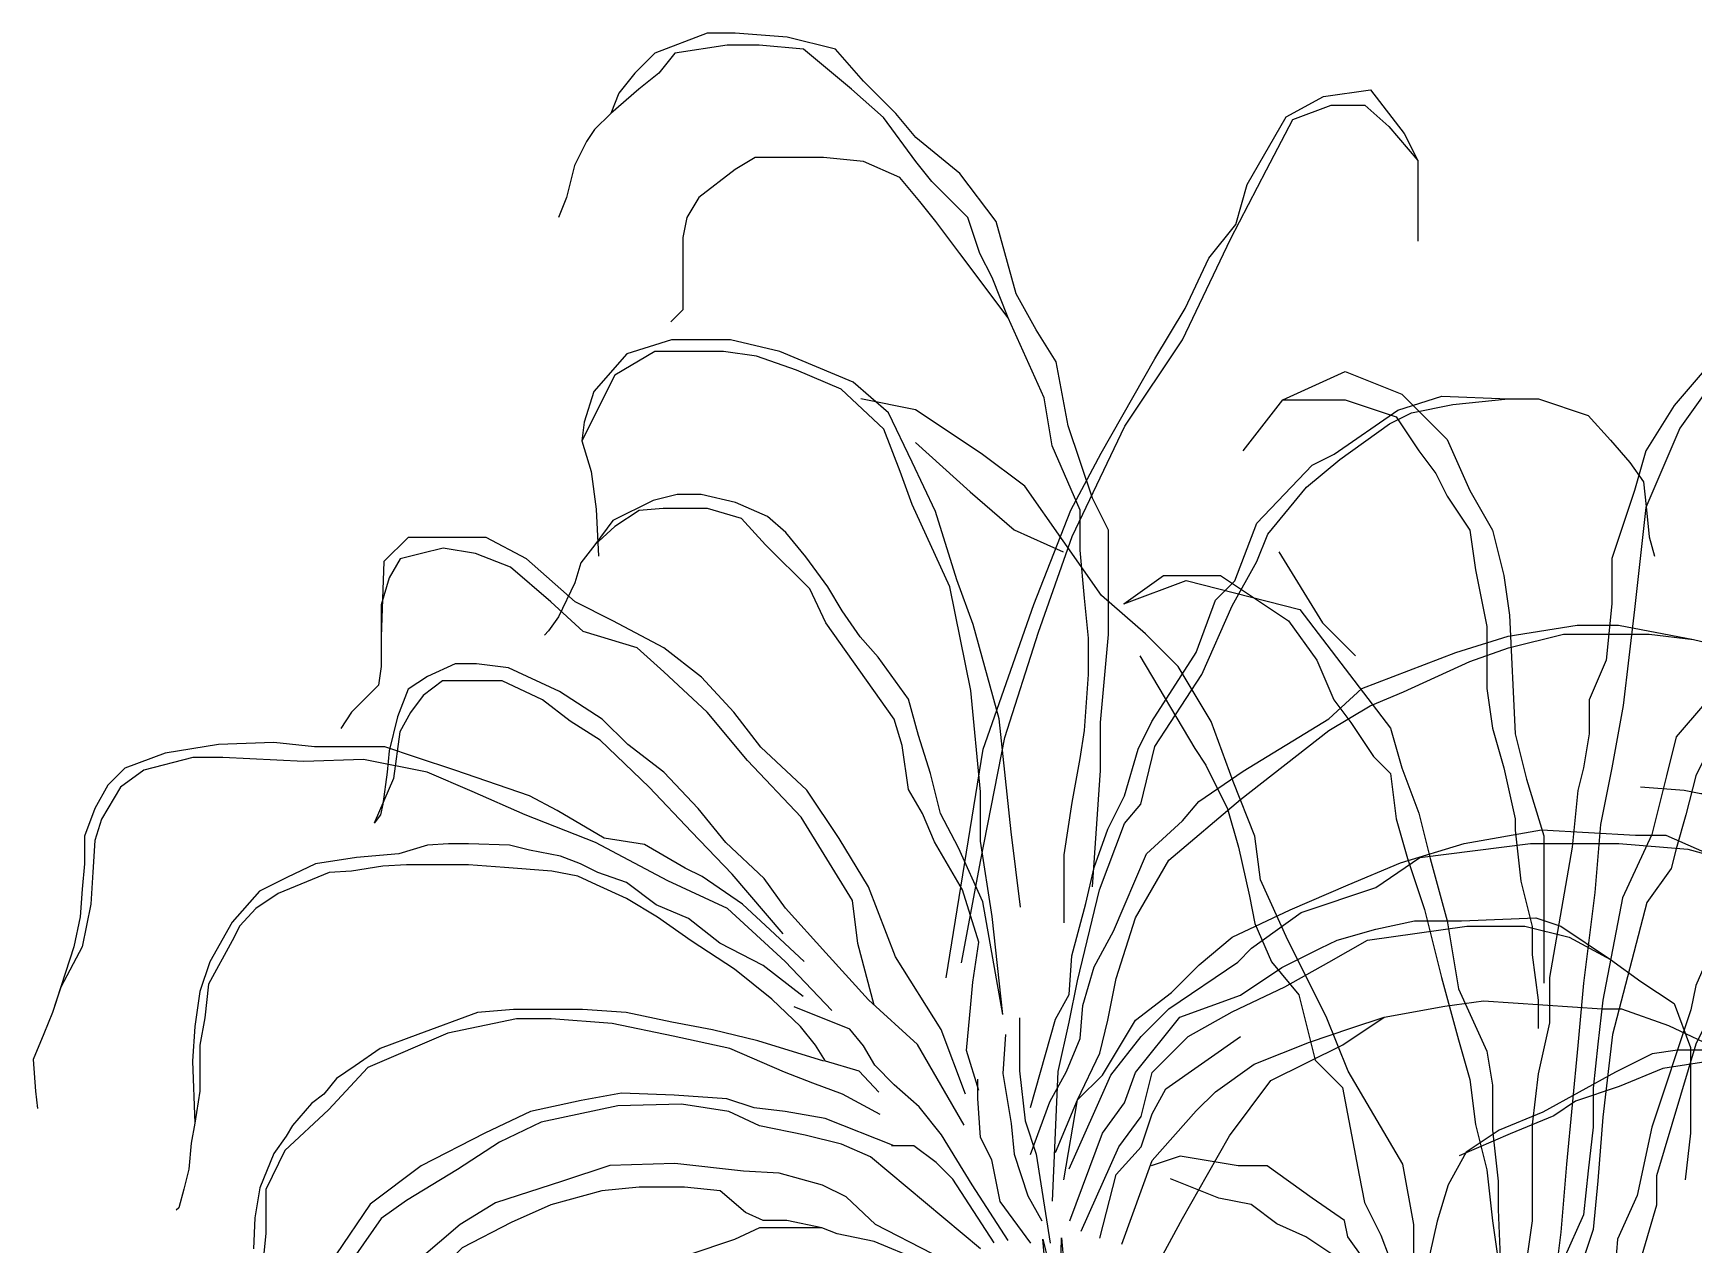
# Model space of a CAD drawing. Header units: millimetres. Extents: x 284148 to 331264, y 78716 to 101523.
# Drawn here: x 288695 to 289418, y 81104 to 81631 of the extents above; entities that cross this region are included whole.
import ezdxf

# ---------------------------------------------------------------- set-up
doc = ezdxf.new("R2010")
doc.units = ezdxf.units.MM

# ---------------------------------------------------------------- blocks, each defined once
blk = doc.blocks.new('A$C712731ED')
for p, q in [((384.11, 1434.45), (407.95, 1413.02)), ((384.11, 1434.45), (407.95, 1413.02)), ((407.95, 1413.02), (427.03, 1396.35)), ((407.95, 1413.02), (427.03, 1396.35)), ((427.03, 1396.35), (448.49, 1386.83)), ((427.03, 1396.35), (448.49, 1386.83)), ((542.31, 1386.83), (561.38, 1355.87)), ((542.31, 1386.83), (561.38, 1355.87)), ((561.38, 1355.87), (575.69, 1341.59)), ((561.38, 1355.87), (575.69, 1341.59)), ((481.87, 1341.59), (505.71, 1301.11)), ((481.87, 1341.59), (505.71, 1301.11)), ((505.71, 1301.11), (510.48, 1293.96)), ((505.71, 1301.11), (510.48, 1293.96)), ((510.48, 1293.96), (520.02, 1274.91)), ((510.48, 1293.96), (520.02, 1274.91)), ((520.02, 1274.91), (524.79, 1258.25)), ((520.02, 1274.91), (524.79, 1258.25)), ((524.79, 1258.25), (529.56, 1236.81)), ((524.79, 1258.25), (529.56, 1236.81)), ((529.56, 1236.81), (531.94, 1224.91)), ((529.56, 1236.81), (531.94, 1224.91)), ((531.94, 1224.91), (539.09, 1208.24)), ((531.94, 1224.91), (539.09, 1208.24)), ((539.09, 1208.24), (551.02, 1193.95)), ((539.09, 1208.24), (551.02, 1193.95)), ((551.02, 1193.95), (558.17, 1165.38)), ((551.02, 1193.95), (558.17, 1165.38)), ((558.17, 1165.38), (570.09, 1153.47)), ((558.17, 1165.38), (570.09, 1153.47)), ((570.09, 1153.47), (577.24, 1115.37)), ((570.09, 1153.47), (577.24, 1115.37)), ((577.24, 1115.37), (579.63, 1103.47)), ((577.24, 1115.37), (579.63, 1103.47)), ((579.63, 1103.47), (586.78, 1089.18)), ((579.63, 1103.47), (586.78, 1089.18)), ((586.78, 1089.18), (593.93, 1070.13)), ((586.78, 1089.18), (593.93, 1070.13))]:
    blk.add_line(p, q)
for points in [[(461.13, 1240.95), (464.63, 1291.56), (464.63, 1312.51), (468.13, 1350.9), (468.13, 1375.34), (468.13, 1396.28), (461.13, 1410.25), (450.65, 1441.66), (445.41, 1469.59), (436.67, 1483.55), (427.93, 1499.26), (419.19, 1530.68), (403.46, 1551.62), (384.23, 1567.33), (375.5, 1577.8), (361.51, 1591.76), (349.28, 1605.73), (328.31, 1610.96), (305.59, 1612.71), (293.35, 1612.71), (270.63, 1603.98), (261.89, 1595.25), (254.9, 1586.53), (251.41, 1577.8), (244.42, 1570.82), (240.92, 1565.58), (235.68, 1555.11), (232.18, 1541.15), (228.69, 1532.42)], [(461.13, 1240.95), (464.63, 1291.56), (464.63, 1312.51), (468.13, 1350.9), (468.13, 1375.34), (468.13, 1396.28), (461.13, 1410.25), (450.65, 1441.66), (445.41, 1469.59), (436.67, 1483.55), (427.93, 1499.26), (419.19, 1530.68), (403.46, 1551.62), (384.23, 1567.33), (375.5, 1577.8), (361.51, 1591.76), (349.28, 1605.73), (328.31, 1610.96), (305.59, 1612.71), (293.35, 1612.71), (270.63, 1603.98), (261.89, 1595.25), (254.9, 1586.53), (251.41, 1577.8), (244.42, 1570.82), (240.92, 1565.58), (235.68, 1555.11), (232.18, 1541.15), (228.69, 1532.42)], [(448.9, 1225.24), (448.9, 1254.91), (452.4, 1277.6), (455.89, 1296.8), (457.64, 1309.02), (459.39, 1333.45), (459.39, 1349.16), (457.64, 1366.61), (455.89, 1387.56), (455.89, 1405.01), (443.66, 1432.94), (440.16, 1453.88), (424.43, 1488.79), (417.44, 1506.24), (412.2, 1516.71), (406.95, 1532.42), (399.96, 1539.4), (391.23, 1548.13), (384.23, 1556.86), (370.25, 1576.06), (356.27, 1588.27), (345.78, 1597), (335.3, 1605.73), (316.07, 1607.47), (302.09, 1607.47), (279.37, 1603.98), (272.38, 1595.25), (263.64, 1588.27), (251.41, 1577.8)], [(448.9, 1225.24), (448.9, 1254.91), (452.4, 1277.6), (455.89, 1296.8), (457.64, 1309.02), (459.39, 1333.45), (459.39, 1349.16), (457.64, 1366.61), (455.89, 1387.56), (455.89, 1405.01), (443.66, 1432.94), (440.16, 1453.88), (424.43, 1488.79), (417.44, 1506.24), (412.2, 1516.71), (406.95, 1532.42), (399.96, 1539.4), (391.23, 1548.13), (384.23, 1556.86), (370.25, 1576.06), (356.27, 1588.27), (345.78, 1597), (335.3, 1605.73), (316.07, 1607.47), (302.09, 1607.47), (279.37, 1603.98), (272.38, 1595.25), (263.64, 1588.27), (251.41, 1577.8)], [(397.44, 1201.28), (413.57, 1300.9), (435.58, 1363.9), (451.71, 1404.92), (464.91, 1429.82), (488.38, 1470.84), (501.58, 1492.82), (511.84, 1514.79), (523.58, 1529.44), (528.54, 1546.76), (545.58, 1576.32), (561.71, 1585.11), (582.25, 1588.04), (596.92, 1569), (602.78, 1557.28), (602.78, 1522.12)], [(397.44, 1201.28), (413.57, 1300.9), (435.58, 1363.9), (451.71, 1404.92), (464.91, 1429.82), (488.38, 1470.84), (501.58, 1492.82), (511.84, 1514.79), (523.58, 1529.44), (528.54, 1546.76), (545.58, 1576.32), (561.71, 1585.11), (582.25, 1588.04), (596.92, 1569), (602.78, 1557.28), (602.78, 1522.12)], [(404.21, 1207.82), (412.57, 1252.69), (423.02, 1305.91), (437.64, 1351.83), (452.27, 1393.57), (475.26, 1441.57), (500.33, 1479.14), (521.22, 1522.96), (536.9, 1553.22), (548.39, 1575.14), (565.1, 1581.4), (579.73, 1581.4), (590.18, 1572.01), (602.78, 1557.28)], [(404.21, 1207.82), (412.57, 1252.69), (423.02, 1305.91), (437.64, 1351.83), (452.27, 1393.57), (475.26, 1441.57), (500.33, 1479.14), (521.22, 1522.96), (536.9, 1553.22), (548.39, 1575.14), (565.1, 1581.4), (579.73, 1581.4), (590.18, 1572.01), (602.78, 1557.28)], [(424.43, 1488.79), (403.46, 1516.71), (392.97, 1530.68), (385.98, 1539.4), (377.24, 1549.88), (361.51, 1556.86), (344.04, 1558.6), (330.05, 1558.6), (314.32, 1558.6), (305.59, 1553.37), (289.86, 1541.15), (284.61, 1532.42), (282.87, 1523.69), (282.87, 1513.22), (282.87, 1501.01), (282.87, 1492.28), (277.62, 1487.04)], [(424.43, 1488.79), (403.46, 1516.71), (392.97, 1530.68), (385.98, 1539.4), (377.24, 1549.88), (361.51, 1556.86), (344.04, 1558.6), (330.05, 1558.6), (314.32, 1558.6), (305.59, 1553.37), (289.86, 1541.15), (284.61, 1532.42), (282.87, 1523.69), (282.87, 1513.22), (282.87, 1501.01), (282.87, 1492.28), (277.62, 1487.04)], [(729.26, 1457.96), (716.91, 1440.7), (702.09, 1406.17), (697.16, 1361.78), (692.22, 1319.85), (687.28, 1292.72), (682.34, 1268.06), (679.87, 1238.47), (674.93, 1199.01), (672.46, 1171.88), (667.52, 1120.09), (665.05, 1090.49), (662.58, 1070.76), (655.17, 1036.24), (652.7, 1021.44), (652.7, 999.24), (652.7, 974.58), (652.7, 949.92), (657.64, 932.66)], [(729.26, 1457.96), (716.91, 1440.7), (702.09, 1406.17), (697.16, 1361.78), (692.22, 1319.85), (687.28, 1292.72), (682.34, 1268.06), (679.87, 1238.47), (674.93, 1199.01), (672.46, 1171.88), (667.52, 1120.09), (665.05, 1090.49), (662.58, 1070.76), (655.17, 1036.24), (652.7, 1021.44), (652.7, 999.24), (652.7, 974.58), (652.7, 949.92), (657.64, 932.66)], [(744.08, 1485.09), (714.44, 1450.56), (702.09, 1430.83), (697.16, 1413.57), (692.22, 1398.77), (687.28, 1383.97), (687.28, 1364.24), (684.81, 1339.58), (677.4, 1322.32), (677.4, 1307.52), (674.93, 1292.72), (672.46, 1282.86), (669.99, 1258.2), (660.11, 1201.47), (660.11, 1181.74), (655.17, 1159.55), (652.7, 1137.35), (652.7, 1117.62), (652.7, 1110.22), (652.7, 1095.43), (650.23, 1078.16)], [(744.08, 1485.09), (714.44, 1450.56), (702.09, 1430.83), (697.16, 1413.57), (692.22, 1398.77), (687.28, 1383.97), (687.28, 1364.24), (684.81, 1339.58), (677.4, 1322.32), (677.4, 1307.52), (674.93, 1292.72), (672.46, 1282.86), (669.99, 1258.2), (660.11, 1201.47), (660.11, 1181.74), (655.17, 1159.55), (652.7, 1137.35), (652.7, 1117.62), (652.7, 1110.22), (652.7, 1095.43), (650.23, 1078.16)], [(429.84, 1232.08), (425.73, 1264.9), (420.6, 1314.12), (409.3, 1355.14), (402.12, 1374.62), (392.88, 1404.36), (382.61, 1425.9), (372.34, 1447.43), (356.94, 1460.76), (325.12, 1474.09), (303.56, 1479.22), (277.89, 1479.22), (258.38, 1473.07), (244.01, 1456.66), (239.9, 1443.33), (238.88, 1435.12)], [(429.84, 1232.08), (425.73, 1264.9), (420.6, 1314.12), (409.3, 1355.14), (402.12, 1374.62), (392.88, 1404.36), (382.61, 1425.9), (372.34, 1447.43), (356.94, 1460.76), (325.12, 1474.09), (303.56, 1479.22), (277.89, 1479.22), (258.38, 1473.07), (244.01, 1456.66), (239.9, 1443.33), (238.88, 1435.12)], [(422.15, 1185.39), (417.52, 1227.98), (412.38, 1260.8), (412.38, 1282.33), (408.28, 1326.43), (399.04, 1371.55), (382.61, 1407.44), (377.48, 1421.79), (370.29, 1440.25), (351.81, 1457.68), (332.3, 1465.89), (314.85, 1472.04), (300.48, 1474.09), (288.16, 1474.09), (270.7, 1474.09), (253.25, 1463.84), (238.88, 1435.12), (242.98, 1421.79), (245.04, 1405.39), (246.06, 1384.88)], [(422.15, 1185.39), (417.52, 1227.98), (412.38, 1260.8), (412.38, 1282.33), (408.28, 1326.43), (399.04, 1371.55), (382.61, 1407.44), (377.48, 1421.79), (370.29, 1440.25), (351.81, 1457.68), (332.3, 1465.89), (314.85, 1472.04), (300.48, 1474.09), (288.16, 1474.09), (270.7, 1474.09), (253.25, 1463.84), (238.88, 1435.12), (242.98, 1421.79), (245.04, 1405.39), (246.06, 1384.88)], [(526.76, 1430.83), (544.04, 1453.03), (571.21, 1465.36), (595.9, 1455.49), (615.66, 1435.76), (625.54, 1413.57), (635.42, 1396.3), (640.36, 1376.57), (642.82, 1359.31), (645.29, 1307.52), (650.23, 1287.79), (657.64, 1263.13), (657.64, 1211.34), (657.64, 1199.01)], [(526.76, 1430.83), (544.04, 1453.03), (571.21, 1465.36), (595.9, 1455.49), (615.66, 1435.76), (625.54, 1413.57), (635.42, 1396.3), (640.36, 1376.57), (642.82, 1359.31), (645.29, 1307.52), (650.23, 1287.79), (657.64, 1263.13), (657.64, 1211.34), (657.64, 1199.01)], [(601.09, 1053.46), (601.09, 1093.94), (596.32, 1120.14), (572.48, 1160.62), (562.94, 1184.43), (546.25, 1217.77), (534.32, 1243.96), (531.94, 1263.01), (522.4, 1286.82), (512.86, 1313.01), (498.56, 1336.82), (484.25, 1351.11), (465.18, 1367.78), (431.79, 1415.4), (412.72, 1429.69), (384.11, 1448.74), (360.26, 1453.5)], [(601.09, 1053.46), (601.09, 1093.94), (596.32, 1120.14), (572.48, 1160.62), (562.94, 1184.43), (546.25, 1217.77), (534.32, 1243.96), (531.94, 1263.01), (522.4, 1286.82), (512.86, 1313.01), (498.56, 1336.82), (484.25, 1351.11), (465.18, 1367.78), (431.79, 1415.4), (412.72, 1429.69), (384.11, 1448.74), (360.26, 1453.5)], [(434.2, 1144.83), (445.02, 1183.26), (451.03, 1194.06), (452.23, 1210.87), (458.24, 1233.68), (461.85, 1249.29), (467.86, 1266.1), (475.07, 1280.51), (481.09, 1300.92), (487.1, 1312.93), (506.33, 1342.95), (514.75, 1365.76), (523.17, 1374.16), (532.79, 1399.38), (556.83, 1424.59), (566.45, 1429.39), (594.1, 1448.6), (613.34, 1454.61), (642.2, 1453.41)], [(434.2, 1144.83), (445.02, 1183.26), (451.03, 1194.06), (452.23, 1210.87), (458.24, 1233.68), (461.85, 1249.29), (467.86, 1266.1), (475.07, 1280.51), (481.09, 1300.92), (487.1, 1312.93), (506.33, 1342.95), (514.75, 1365.76), (523.17, 1374.16), (532.79, 1399.38), (556.83, 1424.59), (566.45, 1429.39), (594.1, 1448.6), (613.34, 1454.61), (642.2, 1453.41)], [(443.81, 1104.01), (446.22, 1160.44), (451.03, 1182.05), (454.64, 1200.06), (464.25, 1239.69), (475.07, 1268.5), (482.29, 1276.91), (488.3, 1302.12), (508.74, 1333.34), (521.96, 1363.36), (532.79, 1382.57), (537.59, 1394.57), (554.43, 1414.99), (568.85, 1426.99), (590.5, 1442.6), (600.11, 1447.4), (618.15, 1451.01), (642.2, 1453.41), (655.42, 1453.41), (677.06, 1446.2), (686.68, 1435.4), (695.1, 1425.79), (701.11, 1417.39), (702.31, 1406.58), (703.51, 1393.37), (705.92, 1384.97)], [(443.81, 1104.01), (446.22, 1160.44), (451.03, 1182.05), (454.64, 1200.06), (464.25, 1239.69), (475.07, 1268.5), (482.29, 1276.91), (488.3, 1302.12), (508.74, 1333.34), (521.96, 1363.36), (532.79, 1382.57), (537.59, 1394.57), (554.43, 1414.99), (568.85, 1426.99), (590.5, 1442.6), (600.11, 1447.4), (618.15, 1451.01), (642.2, 1453.41), (655.42, 1453.41), (677.06, 1446.2), (686.68, 1435.4), (695.1, 1425.79), (701.11, 1417.39), (702.31, 1406.58), (703.51, 1393.37), (705.92, 1384.97)], [(544.04, 1453.03), (571.21, 1453.03), (593.43, 1445.63), (603.31, 1430.83), (610.72, 1420.97), (615.66, 1411.1), (625.54, 1396.3), (628.01, 1379.04), (632.95, 1354.38), (632.95, 1334.65), (632.95, 1327.25), (635.42, 1309.99), (640.36, 1292.72), (645.29, 1270.53), (645.29, 1265.6), (647.76, 1243.4), (652.7, 1223.67), (652.7, 1211.34), (655.17, 1191.61), (655.17, 1179.28)], [(544.04, 1453.03), (571.21, 1453.03), (593.43, 1445.63), (603.31, 1430.83), (610.72, 1420.97), (615.66, 1411.1), (625.54, 1396.3), (628.01, 1379.04), (632.95, 1354.38), (632.95, 1334.65), (632.95, 1327.25), (635.42, 1309.99), (640.36, 1292.72), (645.29, 1270.53), (645.29, 1265.6), (647.76, 1243.4), (652.7, 1223.67), (652.7, 1211.34), (655.17, 1191.61), (655.17, 1179.28)], [(740.86, 1336.02), (715.33, 1306.28), (711.07, 1289.28), (704.69, 1263.79), (691.93, 1236.17), (683.42, 1191.55), (681.29, 1172.43), (679.16, 1153.31), (679.16, 1136.32), (677.03, 1117.2), (674.91, 1098.07), (666.4, 1078.95), (660.02, 1040.71)], [(740.86, 1336.02), (715.33, 1306.28), (711.07, 1289.28), (704.69, 1263.79), (691.93, 1236.17), (683.42, 1191.55), (681.29, 1172.43), (679.16, 1153.31), (679.16, 1136.32), (677.03, 1117.2), (674.91, 1098.07), (666.4, 1078.95), (660.02, 1040.71)], [(877.01, 1418.88), (840.84, 1412.5), (813.19, 1401.88), (789.79, 1387.01), (783.4, 1380.63), (774.9, 1372.14), (770.64, 1361.51), (764.26, 1353.02), (755.75, 1340.27), (747.24, 1329.65), (736.6, 1316.9), (732.35, 1306.28), (728.09, 1297.78), (723.84, 1289.28), (719.58, 1272.28), (715.33, 1257.41), (713.2, 1248.92), (702.56, 1234.04), (687.67, 1176.68), (683.42, 1140.57), (681.29, 1112.95), (679.16, 1091.7), (662.14, 1040.71), (662.14, 1004.6)], [(877.01, 1418.88), (840.84, 1412.5), (813.19, 1401.88), (789.79, 1387.01), (783.4, 1380.63), (774.9, 1372.14), (770.64, 1361.51), (764.26, 1353.02), (755.75, 1340.27), (747.24, 1329.65), (736.6, 1316.9), (732.35, 1306.28), (728.09, 1297.78), (723.84, 1289.28), (719.58, 1272.28), (715.33, 1257.41), (713.2, 1248.92), (702.56, 1234.04), (687.67, 1176.68), (683.42, 1140.57), (681.29, 1112.95), (679.16, 1091.7), (662.14, 1040.71), (662.14, 1004.6)], [(422.15, 1185.39), (413.4, 1234.34), (402.9, 1257.95), (395.02, 1272.81), (390.65, 1290.29), (385.39, 1306.9), (381.02, 1322.64), (367.89, 1340.99), (360.01, 1349.74), (352.14, 1361.1), (346.01, 1371.59), (336.38, 1384.7), (327.63, 1395.19), (319.75, 1402.19), (305.75, 1408.31), (290.87, 1411.8), (280.37, 1411.8), (269.86, 1409.18), (252.36, 1400.44), (244.48, 1389.95)], [(422.15, 1185.39), (413.4, 1234.34), (402.9, 1257.95), (395.02, 1272.81), (390.65, 1290.29), (385.39, 1306.9), (381.02, 1322.64), (367.89, 1340.99), (360.01, 1349.74), (352.14, 1361.1), (346.01, 1371.59), (336.38, 1384.7), (327.63, 1395.19), (319.75, 1402.19), (305.75, 1408.31), (290.87, 1411.8), (280.37, 1411.8), (269.86, 1409.18), (252.36, 1400.44), (244.48, 1389.95)], [(411.65, 1152.17), (406.4, 1169.65), (408.15, 1189.76), (409.03, 1199.38), (411.65, 1216.86), (404.65, 1239.59), (392.4, 1260.57), (387.14, 1272.81), (381.02, 1283.3), (378.39, 1302.53), (374.89, 1313.89), (345.13, 1355.86), (338.13, 1370.72), (318.88, 1389.95), (308.37, 1401.31), (293.5, 1405.68), (274.24, 1405.68), (263.74, 1404.81), (253.24, 1397.82), (244.48, 1389.95), (238.36, 1382.08), (235.73, 1373.34), (228.73, 1358.48), (224.35, 1352.36), (222.6, 1350.61)], [(411.65, 1152.17), (406.4, 1169.65), (408.15, 1189.76), (409.03, 1199.38), (411.65, 1216.86), (404.65, 1239.59), (392.4, 1260.57), (387.14, 1272.81), (381.02, 1283.3), (378.39, 1302.53), (374.89, 1313.89), (345.13, 1355.86), (338.13, 1370.72), (318.88, 1389.95), (308.37, 1401.31), (293.5, 1405.68), (274.24, 1405.68), (263.74, 1404.81), (253.24, 1397.82), (244.48, 1389.95), (238.36, 1382.08), (235.73, 1373.34), (228.73, 1358.48), (224.35, 1352.36), (222.6, 1350.61)], [(366.06, 1189.33), (359.03, 1216.27), (356.68, 1235), (334.4, 1271.31), (310.95, 1295.9), (293.37, 1316.98), (274.61, 1334.54), (262.88, 1345.08), (239.43, 1352.11), (225.37, 1364.99), (207.78, 1380.22), (192.54, 1386.07), (178.47, 1388.41), (169.09, 1386.07), (159.71, 1383.73), (155.02, 1375.53), (151.5, 1363.82), (151.5, 1349.77), (151.5, 1336.89), (150.33, 1328.69), (138.6, 1316.98), (133.91, 1309.95)], [(366.06, 1189.33), (359.03, 1216.27), (356.68, 1235), (334.4, 1271.31), (310.95, 1295.9), (293.37, 1316.98), (274.61, 1334.54), (262.88, 1345.08), (239.43, 1352.11), (225.37, 1364.99), (207.78, 1380.22), (192.54, 1386.07), (178.47, 1388.41), (169.09, 1386.07), (159.71, 1383.73), (155.02, 1375.53), (151.5, 1363.82), (151.5, 1349.77), (151.5, 1336.89), (150.33, 1328.69), (138.6, 1316.98), (133.91, 1309.95)], [(405.92, 1150.69), (395.37, 1178.79), (375.44, 1210.41), (363.72, 1240.86), (350.82, 1261.94), (336.75, 1283.02), (316.82, 1301.75), (305.09, 1316.98), (291.02, 1332.2), (274.61, 1345.08), (252.33, 1356.79), (235.92, 1364.99), (214.81, 1383.73), (197.23, 1393.1), (181.98, 1393.1), (163.22, 1393.1), (152.67, 1382.56), (151.5, 1349.77)], [(405.92, 1150.69), (395.37, 1178.79), (375.44, 1210.41), (363.72, 1240.86), (350.82, 1261.94), (336.75, 1283.02), (316.82, 1301.75), (305.09, 1316.98), (291.02, 1332.2), (274.61, 1345.08), (252.33, 1356.79), (235.92, 1364.99), (214.81, 1383.73), (197.23, 1393.1), (181.98, 1393.1), (163.22, 1393.1), (152.67, 1382.56), (151.5, 1349.77)], [(474.89, 1364.24), (492.18, 1376.57), (516.88, 1376.57), (539.1, 1361.78), (546.51, 1356.85), (558.86, 1339.58), (566.27, 1322.32), (573.68, 1312.45), (583.56, 1297.66), (590.96, 1290.26), (593.43, 1270.53), (598.37, 1253.26), (605.78, 1231.07), (610.72, 1211.34), (613.19, 1201.47), (620.6, 1174.35), (625.54, 1157.08), (628.01, 1137.35), (632.95, 1117.62), (635.42, 1095.43), (637.89, 1078.16), (640.36, 1046.1), (640.36, 1018.97), (647.76, 991.85)], [(474.89, 1364.24), (492.18, 1376.57), (516.88, 1376.57), (539.1, 1361.78), (546.51, 1356.85), (558.86, 1339.58), (566.27, 1322.32), (573.68, 1312.45), (583.56, 1297.66), (590.96, 1290.26), (593.43, 1270.53), (598.37, 1253.26), (605.78, 1231.07), (610.72, 1211.34), (613.19, 1201.47), (620.6, 1174.35), (625.54, 1157.08), (628.01, 1137.35), (632.95, 1117.62), (635.42, 1095.43), (637.89, 1078.16), (640.36, 1046.1), (640.36, 1018.97), (647.76, 991.85)], [(474.89, 1364.24), (501.95, 1374.34), (551.45, 1361.78), (590.96, 1309.99), (595.9, 1292.72), (603.31, 1272.99), (608.25, 1253.26), (615.66, 1226.14), (618.13, 1211.34), (620.6, 1196.54), (632.95, 1169.41), (635.42, 1154.62), (635.42, 1134.89), (637.89, 1112.69), (637.89, 1100.36), (640.36, 1041.17)], [(474.89, 1364.24), (501.95, 1374.34), (551.45, 1361.78), (590.96, 1309.99), (595.9, 1292.72), (603.31, 1272.99), (608.25, 1253.26), (615.66, 1226.14), (618.13, 1211.34), (620.6, 1196.54), (632.95, 1169.41), (635.42, 1154.62), (635.42, 1134.89), (637.89, 1112.69), (637.89, 1100.36), (640.36, 1041.17)], [(966.36, 1333.9), (950.46, 1347.21), (923.81, 1359.39), (902.54, 1357.26), (885.52, 1350.89), (872.76, 1342.39), (857.86, 1333.9), (842.97, 1323.27), (813.19, 1299.9), (806.81, 1291.41), (789.79, 1276.53), (770.64, 1263.79), (755.75, 1240.42), (745.11, 1219.17), (732.35, 1189.43), (723.84, 1172.43), (706.82, 1115.07), (706.82, 1102.32), (696.18, 1066.21), (689.8, 1042.84), (681.29, 1017.34), (679.16, 998.22), (679.16, 974.85), (670.65, 949.36)], [(966.36, 1333.9), (950.46, 1347.21), (923.81, 1359.39), (902.54, 1357.26), (885.52, 1350.89), (872.76, 1342.39), (857.86, 1333.9), (842.97, 1323.27), (813.19, 1299.9), (806.81, 1291.41), (789.79, 1276.53), (770.64, 1263.79), (755.75, 1240.42), (745.11, 1219.17), (732.35, 1189.43), (723.84, 1172.43), (706.82, 1115.07), (706.82, 1102.32), (696.18, 1066.21), (689.8, 1042.84), (681.29, 1017.34), (679.16, 998.22), (679.16, 974.85), (670.65, 949.36)], [(434.2, 1124.42), (442.61, 1147.24), (449.83, 1160.44), (455.84, 1174.85), (457.04, 1189.26), (461.85, 1206.07), (470.27, 1221.68), (484.69, 1255.3), (500.32, 1269.7), (507.54, 1278.11), (526.77, 1291.32), (564.05, 1314.13), (578.47, 1327.34), (619.35, 1342.95), (642.2, 1350.15), (672.25, 1354.95), (690.29, 1354.95), (722.81, 1348.63)], [(434.2, 1124.42), (442.61, 1147.24), (449.83, 1160.44), (455.84, 1174.85), (457.04, 1189.26), (461.85, 1206.07), (470.27, 1221.68), (484.69, 1255.3), (500.32, 1269.7), (507.54, 1278.11), (526.77, 1291.32), (564.05, 1314.13), (578.47, 1327.34), (619.35, 1342.95), (642.2, 1350.15), (672.25, 1354.95), (690.29, 1354.95), (722.81, 1348.63)], [(902.54, 1357.26), (864.25, 1348.77), (851.48, 1338.14), (834.46, 1325.4), (825.95, 1316.9), (817.44, 1308.4), (800.42, 1295.65), (787.66, 1289.28), (777.02, 1278.66), (768.51, 1268.04), (749.37, 1246.79), (738.73, 1231.92), (723.84, 1197.93), (721.71, 1187.3), (704.69, 1136.32), (698.31, 1106.57), (689.8, 1087.45), (687.67, 1059.83), (679.16, 1036.46), (672.78, 1023.72), (666.4, 1004.6), (666.4, 991.85), (662.14, 964.23)], [(902.54, 1357.26), (864.25, 1348.77), (851.48, 1338.14), (834.46, 1325.4), (825.95, 1316.9), (817.44, 1308.4), (800.42, 1295.65), (787.66, 1289.28), (777.02, 1278.66), (768.51, 1268.04), (749.37, 1246.79), (738.73, 1231.92), (723.84, 1197.93), (721.71, 1187.3), (704.69, 1136.32), (698.31, 1106.57), (689.8, 1087.45), (687.67, 1059.83), (679.16, 1036.46), (672.78, 1023.72), (666.4, 1004.6), (666.4, 991.85), (662.14, 964.23)], [(448.69, 1113.29), (454.7, 1148.11), (464.32, 1168.52), (467.92, 1182.93), (471.53, 1200.94), (479.95, 1227.36), (494.37, 1252.57), (525.63, 1278.99), (564.11, 1309), (582.14, 1319.81), (596.57, 1325.81), (625.43, 1339.02), (642.26, 1345.02), (666.3, 1351.03), (703.58, 1351.03), (722.81, 1348.63), (743.25, 1343.82), (769.7, 1333.02), (782.93, 1327.01), (787.74, 1319.81), (793.75, 1315.01), (809.38, 1304.2), (815.39, 1301.8)], [(448.69, 1113.29), (454.7, 1148.11), (464.32, 1168.52), (467.92, 1182.93), (471.53, 1200.94), (479.95, 1227.36), (494.37, 1252.57), (525.63, 1278.99), (564.11, 1309), (582.14, 1319.81), (596.57, 1325.81), (625.43, 1339.02), (642.26, 1345.02), (666.3, 1351.03), (703.58, 1351.03), (722.81, 1348.63), (743.25, 1343.82), (769.7, 1333.02), (782.93, 1327.01), (787.74, 1319.81), (793.75, 1315.01), (809.38, 1304.2), (815.39, 1301.8)], [(405.36, 1137.09), (384.96, 1172.29), (363.63, 1191.74), (345.08, 1212.12), (327.46, 1231.58), (318.18, 1244.54), (301.49, 1260.29), (289.43, 1275.11), (274.59, 1290.86), (258.83, 1302.9), (247.7, 1314.02), (229.15, 1326.06), (206.89, 1336.25), (192.98, 1338.1), (183.7, 1338.1), (171.65, 1332.55), (163.3, 1326.99), (158.66, 1314.95), (154.95, 1300.12), (154.03, 1290.86), (152.17, 1276.97), (151.24, 1272.33), (148.46, 1268.63)], [(405.36, 1137.09), (384.96, 1172.29), (363.63, 1191.74), (345.08, 1212.12), (327.46, 1231.58), (318.18, 1244.54), (301.49, 1260.29), (289.43, 1275.11), (274.59, 1290.86), (258.83, 1302.9), (247.7, 1314.02), (229.15, 1326.06), (206.89, 1336.25), (192.98, 1338.1), (183.7, 1338.1), (171.65, 1332.55), (163.3, 1326.99), (158.66, 1314.95), (154.95, 1300.12), (154.03, 1290.86), (152.17, 1276.97), (151.24, 1272.33), (148.46, 1268.63)], [(326.53, 1220.46), (304.27, 1246.4), (286.65, 1264.92), (268.1, 1284.38), (246.77, 1304.76), (233.79, 1313.09), (221.73, 1322.36), (204.11, 1330.69), (194.83, 1330.69), (185.56, 1330.69), (178.14, 1330.69), (169.79, 1324.21), (164.23, 1316.8), (159.59, 1308.46), (156.81, 1288.08), (148.46, 1268.63)], [(326.53, 1220.46), (304.27, 1246.4), (286.65, 1264.92), (268.1, 1284.38), (246.77, 1304.76), (233.79, 1313.09), (221.73, 1322.36), (204.11, 1330.69), (194.83, 1330.69), (185.56, 1330.69), (178.14, 1330.69), (169.79, 1324.21), (164.23, 1316.8), (159.59, 1308.46), (156.81, 1288.08), (148.46, 1268.63)], [(335.71, 1208.37), (320.87, 1222.27), (308.81, 1233.38), (291.19, 1245.43), (283.77, 1249.13), (266.15, 1259.32), (248.53, 1262.1), (228.13, 1274.14), (216.07, 1280.63), (183.61, 1291.74), (166.92, 1297.3), (153.01, 1301.93), (138.17, 1301.93), (122.4, 1301.93), (104.78, 1303.79), (80.67, 1302.86), (57.48, 1299.15), (39.86, 1292.67), (32.44, 1285.26), (26.87, 1275.07), (22.24, 1263.03), (22.24, 1250.99), (21.31, 1239.87), (20.38, 1227.83), (17.6, 1214.86), (8.33, 1186.14)], [(335.71, 1208.37), (320.87, 1222.27), (308.81, 1233.38), (291.19, 1245.43), (283.77, 1249.13), (266.15, 1259.32), (248.53, 1262.1), (228.13, 1274.14), (216.07, 1280.63), (183.61, 1291.74), (166.92, 1297.3), (153.01, 1301.93), (138.17, 1301.93), (122.4, 1301.93), (104.78, 1303.79), (80.67, 1302.86), (57.48, 1299.15), (39.86, 1292.67), (32.44, 1285.26), (26.87, 1275.07), (22.24, 1263.03), (22.24, 1250.99), (21.31, 1239.87), (20.38, 1227.83), (17.6, 1214.86), (8.33, 1186.14)], [(347.77, 1187.07), (327.36, 1208.37), (302.32, 1231.53), (276.35, 1243.57), (244.82, 1260.25), (214.22, 1272.29), (191.03, 1282.48), (171.55, 1290.82), (143.73, 1296.38), (117.76, 1295.45), (82.52, 1297.3), (69.54, 1297.3), (48.21, 1291.74), (38, 1284.33), (29.66, 1270.44), (26.87, 1261.17), (25.95, 1247.28), (25.02, 1233.38), (21.31, 1214.86), (12.04, 1197.26), (8.33, 1186.14), (4.62, 1176.88), (-0.02, 1165.76), (0.91, 1151.87), (1.83, 1144.46)], [(347.77, 1187.07), (327.36, 1208.37), (302.32, 1231.53), (276.35, 1243.57), (244.82, 1260.25), (214.22, 1272.29), (191.03, 1282.48), (171.55, 1290.82), (143.73, 1296.38), (117.76, 1295.45), (82.52, 1297.3), (69.54, 1297.3), (48.21, 1291.74), (38, 1284.33), (29.66, 1270.44), (26.87, 1261.17), (25.95, 1247.28), (25.02, 1233.38), (21.31, 1214.86), (12.04, 1197.26), (8.33, 1186.14), (4.62, 1176.88), (-0.02, 1165.76), (0.91, 1151.87), (1.83, 1144.46)], [(864.69, 1109.5), (857.4, 1129.9), (854.48, 1148.83), (848.65, 1161.94), (845.73, 1172.14), (844.27, 1185.25), (838.43, 1205.65), (832.6, 1215.84), (822.39, 1227.5), (813.64, 1240.61), (804.88, 1250.8), (791.76, 1263.92), (768.42, 1275.57), (742.16, 1281.4), (726.11, 1281.4), (718.82, 1282.85), (699.86, 1284.31)], [(864.69, 1109.5), (857.4, 1129.9), (854.48, 1148.83), (848.65, 1161.94), (845.73, 1172.14), (844.27, 1185.25), (838.43, 1205.65), (832.6, 1215.84), (822.39, 1227.5), (813.64, 1240.61), (804.88, 1250.8), (791.76, 1263.92), (768.42, 1275.57), (742.16, 1281.4), (726.11, 1281.4), (718.82, 1282.85), (699.86, 1284.31)], [(445.08, 1125.3), (454.7, 1148.11), (465.52, 1158.92), (479.95, 1182.93), (495.58, 1194.94), (507.6, 1206.95), (522.03, 1218.95), (547.28, 1230.96), (572.52, 1241.77), (595.37, 1251.37), (623.02, 1259.78), (656.69, 1265.78), (697.56, 1263.38), (710.79, 1263.38), (730.03, 1254.97), (774.51, 1240.57)], [(445.08, 1125.3), (454.7, 1148.11), (465.52, 1158.92), (479.95, 1182.93), (495.58, 1194.94), (507.6, 1206.95), (522.03, 1218.95), (547.28, 1230.96), (572.52, 1241.77), (595.37, 1251.37), (623.02, 1259.78), (656.69, 1265.78), (697.56, 1263.38), (710.79, 1263.38), (730.03, 1254.97), (774.51, 1240.57)], [(335.16, 1193.12), (317.84, 1206.65), (298.89, 1216.39), (285.35, 1227.21), (271.28, 1233.16), (258.28, 1242.89), (245.83, 1247.22), (238.25, 1251.01), (229.59, 1254.26), (216.05, 1256.96), (207.39, 1259.13), (189.52, 1259.67), (180.86, 1259.67), (171.65, 1259.13), (159.2, 1255.34), (140.79, 1253.71), (122.93, 1251.01), (110.47, 1245.06), (98.56, 1239.11), (86.65, 1225.58), (76.91, 1208.27), (72.57, 1195.29), (70.41, 1180.14), (69.33, 1164.99), (70.41, 1137.94)], [(335.16, 1193.12), (317.84, 1206.65), (298.89, 1216.39), (285.35, 1227.21), (271.28, 1233.16), (258.28, 1242.89), (245.83, 1247.22), (238.25, 1251.01), (229.59, 1254.26), (216.05, 1256.96), (207.39, 1259.13), (189.52, 1259.67), (180.86, 1259.67), (171.65, 1259.13), (159.2, 1255.34), (140.79, 1253.71), (122.93, 1251.01), (110.47, 1245.06), (98.56, 1239.11), (86.65, 1225.58), (76.91, 1208.27), (72.57, 1195.29), (70.41, 1180.14), (69.33, 1164.99), (70.41, 1137.94)], [(451.09, 1118.1), (469.13, 1158.92), (482.35, 1175.73), (494.37, 1187.74), (524.43, 1208.15), (530.44, 1214.15), (552.08, 1229.76), (584.55, 1240.57), (603.78, 1253.77), (651.88, 1259.78), (690.35, 1259.78), (720.41, 1257.37), (742.05, 1251.37), (774.51, 1240.57), (787.74, 1233.36), (797.35, 1222.56), (810.58, 1212.95)], [(451.09, 1118.1), (469.13, 1158.92), (482.35, 1175.73), (494.37, 1187.74), (524.43, 1208.15), (530.44, 1214.15), (552.08, 1229.76), (584.55, 1240.57), (603.78, 1253.77), (651.88, 1259.78), (690.35, 1259.78), (720.41, 1257.37), (742.05, 1251.37), (774.51, 1240.57), (787.74, 1233.36), (797.35, 1222.56), (810.58, 1212.95)], [(368.19, 1151.46), (359.53, 1160.66), (344.91, 1164.99), (340.58, 1172.02), (334.08, 1180.14), (321.63, 1192.04), (305.39, 1205.02), (286.44, 1217.47), (271.82, 1227.75), (258.28, 1235.86), (245.29, 1241.81), (237.17, 1245.6), (225.8, 1247.76), (205.22, 1249.39), (189.52, 1250.47), (176.53, 1250.47), (162.45, 1250.47), (152.16, 1249.93), (138.63, 1247.76), (128.88, 1247.22), (106.68, 1238.03), (96.94, 1231.53), (89.9, 1223.96), (86.65, 1217.47), (76.36, 1198.53), (74.74, 1183.93), (72.57, 1172.02), (72.57, 1152.01), (70.41, 1137.94), (68.78, 1129.28), (67.7, 1117.92), (65.54, 1109.27), (63.37, 1101.15), (62.29, 1100.07)], [(368.19, 1151.46), (359.53, 1160.66), (344.91, 1164.99), (340.58, 1172.02), (334.08, 1180.14), (321.63, 1192.04), (305.39, 1205.02), (286.44, 1217.47), (271.82, 1227.75), (258.28, 1235.86), (245.29, 1241.81), (237.17, 1245.6), (225.8, 1247.76), (205.22, 1249.39), (189.52, 1250.47), (176.53, 1250.47), (162.45, 1250.47), (152.16, 1249.93), (138.63, 1247.76), (128.88, 1247.22), (106.68, 1238.03), (96.94, 1231.53), (89.9, 1223.96), (86.65, 1217.47), (76.36, 1198.53), (74.74, 1183.93), (72.57, 1172.02), (72.57, 1152.01), (70.41, 1137.94), (68.78, 1129.28), (67.7, 1117.92), (65.54, 1109.27), (63.37, 1101.15), (62.29, 1100.07)], [(451.26, 1095.44), (465.52, 1133.71), (475.14, 1146.91), (479.95, 1160.12), (499.18, 1184.13), (525.63, 1193.74), (543.67, 1205.75), (560.5, 1214.15), (567.71, 1217.75), (584.55, 1222.56), (601.38, 1226.16), (621.82, 1226.16), (654.28, 1227.36), (665.1, 1223.76), (686.74, 1209.35)], [(451.26, 1095.44), (465.52, 1133.71), (475.14, 1146.91), (479.95, 1160.12), (499.18, 1184.13), (525.63, 1193.74), (543.67, 1205.75), (560.5, 1214.15), (567.71, 1217.75), (584.55, 1222.56), (601.38, 1226.16), (621.82, 1226.16), (654.28, 1227.36), (665.1, 1223.76), (686.74, 1209.35)], [(456.32, 1090.9), (472.73, 1127.7), (482.35, 1140.91), (487.16, 1160.12), (502.79, 1175.73), (522.03, 1186.54), (544.87, 1197.34), (564.11, 1208.15), (580.94, 1217.75), (624.22, 1223.76), (649.47, 1223.76), (668.71, 1218.95), (686.74, 1209.35), (699.97, 1199.74), (714.4, 1190.14), (721.61, 1170.93), (721.61, 1148.11), (721.61, 1133.71), (719.21, 1113.29)], [(456.32, 1090.9), (472.73, 1127.7), (482.35, 1140.91), (487.16, 1160.12), (502.79, 1175.73), (522.03, 1186.54), (544.87, 1197.34), (564.11, 1208.15), (580.94, 1217.75), (624.22, 1223.76), (649.47, 1223.76), (668.71, 1218.95), (686.74, 1209.35), (699.97, 1199.74), (714.4, 1190.14), (721.61, 1170.93), (721.61, 1148.11), (721.61, 1133.71), (719.21, 1113.29)], [(344.17, 1165), (315.52, 1173.86), (295.74, 1178.63), (278, 1182.04), (258.22, 1186.13), (239.12, 1187.49), (226.84, 1187.49), (209.1, 1187.49), (193.41, 1186.13), (167.49, 1176.58), (151.11, 1170.45), (140.2, 1162.95), (132.01, 1157.5), (126.55, 1150.68), (121.1, 1146.59), (112.91, 1137.05), (110.18, 1132.28), (104.72, 1124.78), (98.58, 1109.78), (96.54, 1096.83), (95.86, 1083.2)], [(344.17, 1165), (315.52, 1173.86), (295.74, 1178.63), (278, 1182.04), (258.22, 1186.13), (239.12, 1187.49), (226.84, 1187.49), (209.1, 1187.49), (193.41, 1186.13), (167.49, 1176.58), (151.11, 1170.45), (140.2, 1162.95), (132.01, 1157.5), (126.55, 1150.68), (121.1, 1146.59), (112.91, 1137.05), (110.18, 1132.28), (104.72, 1124.78), (98.58, 1109.78), (96.54, 1096.83), (95.86, 1083.2)], [(424.48, 1086.87), (408.83, 1111.18), (395.49, 1132.97), (385.79, 1145.08), (374.88, 1154.77), (366.39, 1163.24), (361.54, 1171.72), (355.48, 1178.99), (331.23, 1188.67)], [(424.48, 1086.87), (408.83, 1111.18), (395.49, 1132.97), (385.79, 1145.08), (374.88, 1154.77), (366.39, 1163.24), (361.54, 1171.72), (355.48, 1178.99), (331.23, 1188.67)], [(455.66, 1039.27), (469.13, 1050.86), (482.35, 1066.47), (493.17, 1079.67), (491.97, 1080.88), (500.39, 1096.48), (511.21, 1115.7), (520.82, 1132.5), (538.86, 1156.52), (570.12, 1172.13), (588.15, 1184.13), (614.6, 1188.94), (631.44, 1191.34), (683.14, 1187.74), (691.55, 1187.74), (711.99, 1180.53), (734.84, 1169.73), (744.45, 1157.72), (750.46, 1148.11), (760.08, 1131.3), (762.49, 1121.7), (764.89, 1106.09), (763.69, 1071.27), (762.49, 1059.26)], [(455.66, 1039.27), (469.13, 1050.86), (482.35, 1066.47), (493.17, 1079.67), (491.97, 1080.88), (500.39, 1096.48), (511.21, 1115.7), (520.82, 1132.5), (538.86, 1156.52), (570.12, 1172.13), (588.15, 1184.13), (614.6, 1188.94), (631.44, 1191.34), (683.14, 1187.74), (691.55, 1187.74), (711.99, 1180.53), (734.84, 1169.73), (744.45, 1157.72), (750.46, 1148.11), (760.08, 1131.3), (762.49, 1121.7), (764.89, 1106.09), (763.69, 1071.27), (762.49, 1059.26)], [(368.73, 1141.82), (352.36, 1150.68), (339.4, 1155.45), (327.12, 1160.22), (303.24, 1170.45), (278.68, 1175.9), (252.08, 1181.36), (225.47, 1183.4), (210.46, 1183.4), (180.45, 1177.27), (145.66, 1162.27), (128.6, 1143.86), (109.5, 1126.14), (101.31, 1109.1), (101.31, 1090.01), (99.95, 1077.06)], [(368.73, 1141.82), (352.36, 1150.68), (339.4, 1155.45), (327.12, 1160.22), (303.24, 1170.45), (278.68, 1175.9), (252.08, 1181.36), (225.47, 1183.4), (210.46, 1183.4), (180.45, 1177.27), (145.66, 1162.27), (128.6, 1143.86), (109.5, 1126.14), (101.31, 1109.1), (101.31, 1090.01), (99.95, 1077.06)], [(429.44, 1183.83), (429.44, 1160.82), (431.87, 1139.03), (436.72, 1124.49), (442.78, 1085.75)], [(429.44, 1183.83), (429.44, 1160.82), (431.87, 1139.03), (436.72, 1124.49), (442.78, 1085.75)], [(474, 1085.35), (487.16, 1121.7), (506.4, 1143.31), (514.81, 1151.72), (531.65, 1163.72), (555.69, 1173.33), (573.73, 1179.33), (588.15, 1184.13)], [(474, 1085.35), (487.16, 1121.7), (506.4, 1143.31), (514.81, 1151.72), (531.65, 1163.72), (555.69, 1173.33), (573.73, 1179.33), (588.15, 1184.13)], [(423.38, 1176.56), (422.17, 1159.61), (425.81, 1137.81), (427.02, 1124.49), (433.08, 1106.33), (439.14, 1095.43)], [(423.38, 1176.56), (422.17, 1159.61), (425.81, 1137.81), (427.02, 1124.49), (433.08, 1106.33), (439.14, 1095.43)], [(464.4, 1087.88), (471.53, 1115.7), (482.35, 1127.7), (487.16, 1142.11), (493.17, 1152.92), (525.63, 1175.73)], [(464.4, 1087.88), (471.53, 1115.7), (482.35, 1127.7), (487.16, 1142.11), (493.17, 1152.92), (525.63, 1175.73)], [(863.34, 1098.49), (847.49, 1119.07), (844.32, 1131.73), (837.98, 1139.65), (826.88, 1150.73), (811.03, 1161.81), (798.34, 1164.98), (785.66, 1164.98), (760.3, 1169.73), (734.93, 1169.73), (715.91, 1169.73), (704.81, 1168.14), (688.96, 1160.23), (657.25, 1142.81), (638.23, 1134.9), (623.96, 1125.4), (616.03, 1111.15), (611.28, 1095.32), (608.11, 1081.07)], [(863.34, 1098.49), (847.49, 1119.07), (844.32, 1131.73), (837.98, 1139.65), (826.88, 1150.73), (811.03, 1161.81), (798.34, 1164.98), (785.66, 1164.98), (760.3, 1169.73), (734.93, 1169.73), (715.91, 1169.73), (704.81, 1168.14), (688.96, 1160.23), (657.25, 1142.81), (638.23, 1134.9), (623.96, 1125.4), (616.03, 1111.15), (611.28, 1095.32), (608.11, 1081.07)], [(868.42, 1058.08), (855.41, 1073.16), (847.49, 1092.15), (842.73, 1103.24), (837.98, 1114.32), (836.39, 1128.57), (830.05, 1141.23), (817.37, 1153.9), (801.51, 1158.65), (790.42, 1161.81), (750.78, 1164.98), (730.18, 1164.98), (709.57, 1161.81), (690.54, 1153.9), (671.52, 1147.56), (662.01, 1141.23), (642.98, 1133.32), (620.79, 1123.82)], [(868.42, 1058.08), (855.41, 1073.16), (847.49, 1092.15), (842.73, 1103.24), (837.98, 1114.32), (836.39, 1128.57), (830.05, 1141.23), (817.37, 1153.9), (801.51, 1158.65), (790.42, 1161.81), (750.78, 1164.98), (730.18, 1164.98), (709.57, 1161.81), (690.54, 1153.9), (671.52, 1147.56), (662.01, 1141.23), (642.98, 1133.32), (620.79, 1123.82)], [(434.29, 1085.75), (420.96, 1103.91), (417.32, 1122.07), (412.47, 1131.76), (411.26, 1148.71), (411.26, 1157.19)], [(434.29, 1085.75), (420.96, 1103.91), (417.32, 1122.07), (412.47, 1131.76), (411.26, 1148.71), (411.26, 1157.19)], [(374.88, 1128.09), (344.78, 1139.97), (327.35, 1143.13), (313.88, 1144.72), (302, 1148.67), (279.02, 1150.26), (256.05, 1151.05), (238.62, 1147.88), (216.44, 1143.13), (196.63, 1133.63), (168.9, 1119.38), (146.72, 1102.76), (131.67, 1080.6), (123.75, 1058.43), (116.62, 1042.6), (114.24, 1028.35), (111.86, 1010.14)], [(374.88, 1128.09), (344.78, 1139.97), (327.35, 1143.13), (313.88, 1144.72), (302, 1148.67), (279.02, 1150.26), (256.05, 1151.05), (238.62, 1147.88), (216.44, 1143.13), (196.63, 1133.63), (168.9, 1119.38), (146.72, 1102.76), (131.67, 1080.6), (123.75, 1058.43), (116.62, 1042.6), (114.24, 1028.35), (111.86, 1010.14)], [(412.36, 1083.33), (364.59, 1123.34), (351.91, 1128.88), (336.06, 1132.84), (316.26, 1136.8), (302.79, 1143.13), (282.19, 1146.3), (254.46, 1145.51), (221.19, 1138.38), (202.97, 1129.68), (184.75, 1117.8), (162.57, 1104.34), (151.47, 1096.43), (140.38, 1080.6), (133.25, 1066.35), (124.54, 1048.93), (118.2, 1034.68), (115.03, 1022.81), (111.86, 1010.14)], [(412.36, 1083.33), (364.59, 1123.34), (351.91, 1128.88), (336.06, 1132.84), (316.26, 1136.8), (302.79, 1143.13), (282.19, 1146.3), (254.46, 1145.51), (221.19, 1138.38), (202.97, 1129.68), (184.75, 1117.8), (162.57, 1104.34), (151.47, 1096.43), (140.38, 1080.6), (133.25, 1066.35), (124.54, 1048.93), (118.2, 1034.68), (115.03, 1022.81), (111.86, 1010.14)], [(418.42, 1085.86), (400.34, 1113.6), (393.07, 1120.86), (383.37, 1128.13), (373.67, 1128.13)], [(418.42, 1085.86), (400.34, 1113.6), (393.07, 1120.86), (383.37, 1128.13), (373.67, 1128.13)], [(641.13, 927.34), (643.93, 948.37), (638.32, 968), (635.51, 980.61), (625.68, 1014.26), (614.45, 1032.48), (601.82, 1046.5), (591.99, 1063.32), (579.36, 1078.74), (572.34, 1088.56), (570.94, 1095.57), (556.9, 1105.38), (537.25, 1119.4), (524.61, 1119.4), (499.34, 1123.6), (486.71, 1119.4)], [(641.13, 927.34), (643.93, 948.37), (638.32, 968), (635.51, 980.61), (625.68, 1014.26), (614.45, 1032.48), (601.82, 1046.5), (591.99, 1063.32), (579.36, 1078.74), (572.34, 1088.56), (570.94, 1095.57), (556.9, 1105.38), (537.25, 1119.4), (524.61, 1119.4), (499.34, 1123.6), (486.71, 1119.4)], [(391.58, 1081.07), (366.72, 1093.91), (353.87, 1105.91), (343.58, 1111.04), (324.72, 1116.18), (309.29, 1117.04), (279.29, 1120.47), (251, 1119.61), (230.43, 1112.76), (201.29, 1103.34), (185.86, 1093.91), (167.85, 1078.5), (153.28, 1063.08), (142.14, 1043.38), (134.42, 1019.39), (129.28, 993.7), (125.85, 971.43), (124.14, 954.3), (122.42, 931.17), (120.71, 914.9), (116.42, 892.63), (114.71, 881.49), (112.14, 874.64)], [(391.58, 1081.07), (366.72, 1093.91), (353.87, 1105.91), (343.58, 1111.04), (324.72, 1116.18), (309.29, 1117.04), (279.29, 1120.47), (251, 1119.61), (230.43, 1112.76), (201.29, 1103.34), (185.86, 1093.91), (167.85, 1078.5), (153.28, 1063.08), (142.14, 1043.38), (134.42, 1019.39), (129.28, 993.7), (125.85, 971.43), (124.14, 954.3), (122.42, 931.17), (120.71, 914.9), (116.42, 892.63), (114.71, 881.49), (112.14, 874.64)], [(631.3, 931.55), (621.47, 962.39), (620.07, 982.02), (618.67, 996.03), (610.24, 1008.65), (607.44, 1018.46), (601.82, 1026.88), (593.4, 1036.69), (575.15, 1066.13), (566.73, 1080.15), (554.09, 1088.56), (541.46, 1094.17), (530.23, 1102.58), (516.19, 1105.38), (495.13, 1113.79)], [(631.3, 931.55), (621.47, 962.39), (620.07, 982.02), (618.67, 996.03), (610.24, 1008.65), (607.44, 1018.46), (601.82, 1026.88), (593.4, 1036.69), (575.15, 1066.13), (566.73, 1080.15), (554.09, 1088.56), (541.46, 1094.17), (530.23, 1102.58), (516.19, 1105.38), (495.13, 1113.79)], [(343.28, 1092.35), (328.15, 1095.63), (317.86, 1095.63), (310.15, 1099.05), (299.01, 1108.47), (283.58, 1110.19), (263.86, 1110.19), (247.57, 1108.47), (225.29, 1102.48), (208.14, 1094.77), (186.71, 1083.64), (178.14, 1075.07), (156.71, 1054.51), (144.71, 1030.53), (137.85, 1009.97), (129.28, 970.57), (129.28, 955.15), (122.42, 931.17)], [(343.28, 1092.35), (328.15, 1095.63), (317.86, 1095.63), (310.15, 1099.05), (299.01, 1108.47), (283.58, 1110.19), (263.86, 1110.19), (247.57, 1108.47), (225.29, 1102.48), (208.14, 1094.77), (186.71, 1083.64), (178.14, 1075.07), (156.71, 1054.51), (144.71, 1030.53), (137.85, 1009.97), (129.28, 970.57), (129.28, 955.15), (122.42, 931.17)], [(405.28, 1070.21), (366.08, 1086.44), (350.03, 1089.82), (343.28, 1092.35), (328.92, 1092.35), (316.25, 1092.35), (305.28, 1087.29), (285.01, 1080.54), (276.56, 1072.1), (252.92, 1057.76), (237.72, 1044.25), (219.99, 1024.85), (201.41, 1000.38), (190.43, 975.91), (185.36, 954.81), (177.76, 916), (177.76, 890.68)], [(405.28, 1070.21), (366.08, 1086.44), (350.03, 1089.82), (343.28, 1092.35), (328.92, 1092.35), (316.25, 1092.35), (305.28, 1087.29), (285.01, 1080.54), (276.56, 1072.1), (252.92, 1057.76), (237.72, 1044.25), (219.99, 1024.85), (201.41, 1000.38), (190.43, 975.91), (185.36, 954.81), (177.76, 916), (177.76, 890.68)], [(442.67, 1053.25), (439.56, 1087.44), (447.03, 1056.98), (447.65, 1088.06), (450.76, 1053.25)], [(442.67, 1053.25), (439.56, 1087.44), (447.03, 1056.98), (447.65, 1088.06), (450.76, 1053.25)]]:
    blk.add_lwpolyline(points)

msp = doc.modelspace()

# ---------------------------------------------------------------- block references
msp.add_blockref('A$C712731ED', (288694.87, 80018.54))

doc.saveas('drawing.dxf')
